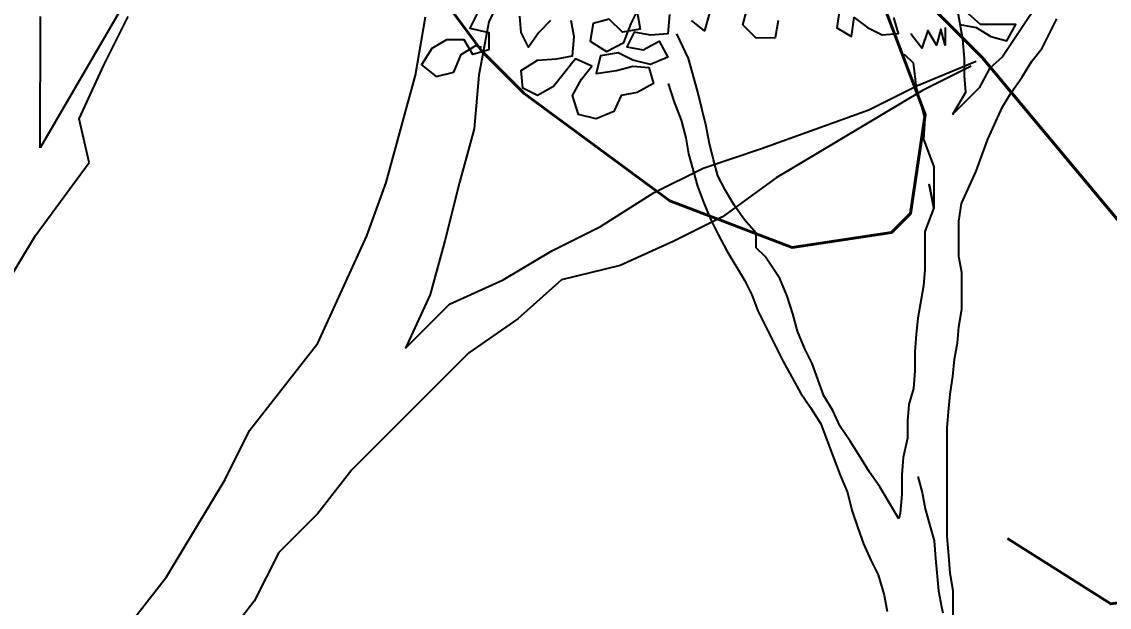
# Model space of a CAD drawing. Header units: millimetres. Extents: x 684983 to 685377, y 990360 to 990509.
# Drawn here: x 685054.969 to 685055.663, y 990447.243 to 990447.617 of the extents above; entities that cross this region are included whole.
import ezdxf

# ---------------------------------------------------------------- set-up
doc = ezdxf.new("R2010")
doc.units = ezdxf.units.MM
doc.layers.add('ANJILI', color=7, linetype='Continuous')
doc.layers.add('MAHAGONY', color=7, linetype='Continuous')
doc.layers.add('GRID LEVELS', color=7, linetype='Continuous', lineweight=13)
doc.styles.get("Standard").update_dxf_attribs({"font": 'RomanS'})

# ---------------------------------------------------------------- blocks, each defined once
blk = doc.blocks.new('seee')
at = {"color": 84}
for p, q in [((11643.303, -2956.762, 6505.241), (11638.36, -2965.283, 6505.241)), ((11660.128, -2957.227, 6505.241), (11659.004, -2959.469, 6505.241)), ((11638.36, -2965.283, 6505.241), (11638.366, -2959.226, 6505.241)), ((11641.28, -2961.472, 6505.241), (11642.404, -2959.229, 6505.241)), ((11655.637, -2961.933, 6505.241), (11656.088, -2959.242, 6505.241)), ((11659.004, -2959.469, 6505.241), (11658.553, -2961.936, 6505.241)), ((11678.743, -2962.403, 6505.241), (11681.436, -2961.284, 6505.241)), ((11640.156, -2963.938, 6505.241), (11641.28, -2961.472, 6505.241)), ((11681.212, -2961.508, 6505.241), (11678.967, -2962.628, 6505.241)), ((11654.286, -2966.868, 6505.241), (11655.637, -2961.933, 6505.241)), ((11658.553, -2961.936, 6505.241), (11658.327, -2964.404, 6505.241)), ((11678.967, -2962.628, 6505.241), (11672.233, -2966.66, 6505.241)), ((11676.499, -2963.523, 6505.241), (11678.743, -2962.403, 6505.241)), ((11671.562, -2965.313, 6505.241), (11676.499, -2963.523, 6505.241)), ((11640.603, -2965.958, 6505.241), (11640.156, -2963.938, 6505.241)), ((11658.327, -2964.404, 6505.241), (11657.651, -2966.871, 6505.241)), ((11668.869, -2966.208, 6505.241), (11671.562, -2965.313, 6505.241)), ((11638.132, -2969.321, 6505.241), (11640.603, -2965.958, 6505.241)), ((11666.624, -2967.328, 6505.241), (11668.869, -2966.208, 6505.241)), ((11672.233, -2966.66, 6505.241), (11669.764, -2968.452, 6505.241)), ((11653.387, -2969.334, 6505.241), (11654.286, -2966.868, 6505.241)), ((11657.651, -2966.871, 6505.241), (11656.976, -2969.562, 6505.241)), ((11664.155, -2968.896, 6505.241), (11666.624, -2967.328, 6505.241)), ((11669.764, -2968.452, 6505.241), (11667.52, -2969.572, 6505.241)), ((11636.784, -2971.563, 6505.241), (11638.132, -2969.321, 6505.241)), ((11651.139, -2974.268, 6505.241), (11653.387, -2969.334, 6505.241)), ((11661.911, -2970.015, 6505.241), (11664.155, -2968.896, 6505.241)), ((11656.976, -2969.562, 6505.241), (11656.301, -2972.029, 6505.241)), ((11667.52, -2969.572, 6505.241), (11665.051, -2970.691, 6505.241)), ((11659.666, -2971.359, 6505.241), (11661.911, -2970.015, 6505.241)), ((11665.051, -2970.691, 6505.241), (11662.358, -2971.362, 6505.241)), ((11657.198, -2972.479, 6505.241), (11659.666, -2971.359, 6505.241)), ((11662.358, -2971.362, 6505.241), (11660.338, -2973.155, 6505.241)), ((11656.301, -2972.029, 6505.241), (11655.177, -2974.496, 6505.241)), ((11655.177, -2974.496, 6505.241), (11657.198, -2972.479, 6505.241)), ((11660.338, -2973.155, 6505.241), (11658.093, -2974.723, 6505.241)), ((11647.995, -2978.303, 6505.241), (11651.139, -2974.268, 6505.241)), ((11658.093, -2974.723, 6505.241), (11652.704, -2980.102, 6505.241)), ((11646.871, -2980.545, 6505.241), (11647.995, -2978.303, 6505.241)), ((11652.704, -2980.102, 6505.241), (11651.132, -2982.12, 6505.241)), ((11644.175, -2985.03, 6505.241), (11646.871, -2980.545, 6505.241)), ((11651.132, -2982.12, 6505.241), (11649.335, -2983.913, 6505.241)), ((11649.335, -2983.913, 6505.241), (11648.212, -2986.155, 6505.241)), ((11642.602, -2987.047, 6505.241), (11644.175, -2985.03, 6505.241)), ((11648.212, -2986.155, 6505.241), (11646.639, -2988.173, 6505.241))]:
    blk.add_line(p, q, dxfattribs=at)
blk = doc.blocks.new('TREE30')
at = {"color": 15, "flags": 128}
for points in [[(0.14449, 1.70794), (0.13451, 1.68591), (0.12851, 1.6759), (0.12352, 1.66588), (0.11852, 1.65387), (0.11453, 1.64285), (0.10953, 1.63284), (0.10654, 1.62083), (0.10255, 1.60982), (0.09656, 1.58779), (0.09457, 1.57678), (0.09158, 1.56577), (0.07359, 1.53873), (0.06359, 1.52371), (0.05459, 1.51569), (0.0476, 1.50267), (0.0296, 1.48464), (0.0386, 1.49966), (0.03758, 1.51067), (0.03757, 1.52268), (0.03656, 1.53569), (0.03254, 1.55771)], [(0.02998, 1.07129), (0.0299, 1.15937), (0.02789, 1.17138), (0.02687, 1.18338), (0.02586, 1.19639), (0.02579, 1.27046), (0.02678, 1.28147), (0.02777, 1.29348), (0.02977, 1.30549), (0.03076, 1.3175), (0.03275, 1.32851), (0.03374, 1.33952), (0.03573, 1.35154), (0.03571, 1.37656), (0.03369, 1.38756), (0.03367, 1.41158), (0.03566, 1.4236), (0.04565, 1.44562), (0.05364, 1.46765), (0.06363, 1.48968), (0.06962, 1.49969), (0.07662, 1.50971), (0.08361, 1.52072), (0.09061, 1.52974), (0.1006, 1.54976)], [(-0.00718, 1.20837), (-0.01419, 1.22038), (-0.02021, 1.23038), (-0.02722, 1.24038), (-0.03324, 1.25039), (-0.04025, 1.26139), (-0.04727, 1.27139), (-0.05228, 1.2824), (-0.0583, 1.2924), (-0.06632, 1.31441), (-0.07134, 1.32441), (-0.07635, 1.33642), (-0.07937, 1.34843), (-0.08338, 1.36043), (-0.0884, 1.37244), (-0.09842, 1.38744), (-0.10443, 1.39344), (-0.10444, 1.40345), (-0.11245, 1.41245), (-0.11947, 1.42245), (-0.12548, 1.43246), (-0.1305, 1.44246), (-0.13351, 1.45347), (-0.13652, 1.46547), (-0.13853, 1.47648), (-0.14456, 1.5005), (-0.15059, 1.52251), (-0.15861, 1.53952)], [(-0.00346, 1.52565), (0.00255, 1.51965), (0.00456, 1.50263), (0.01059, 1.48162), (0.0096, 1.46761), (0.01662, 1.4486), (0.01665, 1.42058), (0.01363, 1.43659), (0.01665, 1.42058), (0.01066, 1.40456), (0.01068, 1.37854), (0.00969, 1.36752), (0.00571, 1.3455), (0.00472, 1.33449), (0.00373, 1.32248), (0.00374, 1.30947), (0.00275, 1.29746), (-0.00024, 1.28645), (-0.00123, 1.27544), (-0.00122, 1.26343), (-0.00421, 1.25041), (-0.0052, 1.2384), (-0.00519, 1.22539), (-0.00618, 1.21238), (-0.00718, 1.20837)], [(-0.16458, 1.50548), (-0.16057, 1.49348), (-0.15555, 1.48047), (-0.15254, 1.46846), (-0.15053, 1.45745), (-0.1445, 1.43544), (-0.14049, 1.42444), (-0.13547, 1.41243), (-0.13046, 1.40243), (-0.12444, 1.39142), (-0.11242, 1.37142), (-0.1074, 1.36141), (-0.10339, 1.35041), (-0.08634, 1.31639), (-0.07431, 1.29439), (-0.0673, 1.28438), (-0.06028, 1.27338), (-0.05225, 1.25137), (-0.04724, 1.23836), (-0.04222, 1.22636), (-0.03921, 1.21435), (-0.0352, 1.20234), (-0.03118, 1.19134), (-0.02617, 1.18033), (-0.02115, 1.17033), (-0.01714, 1.15632), (-0.01513, 1.14531)], [(0.00581, 1.23741), (0.00882, 1.2264), (0.01083, 1.2154), (0.01686, 1.19338), (0.01787, 1.18137), (0.01989, 1.15936), (0.0219, 1.14835), (0.02291, 1.14435)]]:
    blk.add_lwpolyline(points, dxfattribs=at)
at = {"color": 3, "flags": 128}
for points in [[(-0.08956, 1.54859), (-0.09155, 1.53658), (-0.10456, 1.53656), (-0.11358, 1.54556), (-0.11058, 1.55658)], [(-0.13361, 1.56356), (-0.13959, 1.54154), (-0.14861, 1.54853)], [(-0.18564, 1.5545), (-0.18363, 1.5425), (-0.19564, 1.54048), (-0.20466, 1.54948), (-0.21566, 1.54647), (-0.21765, 1.53446), (-0.20664, 1.52746), (-0.19463, 1.53348), (-0.18964, 1.54649), (-0.18465, 1.55651)], [(-0.16362, 1.55252), (-0.16461, 1.53951), (-0.17662, 1.5385), (-0.18763, 1.54049), (-0.19263, 1.53048), (-0.18162, 1.52849), (-0.17061, 1.5345), (-0.1646, 1.5235), (-0.1766, 1.51848), (-0.18862, 1.52147), (-0.19863, 1.52647), (-0.21064, 1.52446), (-0.21363, 1.51244), (-0.19962, 1.51446), (-0.18861, 1.51747), (-0.1776, 1.51648), (-0.17459, 1.50547), (-0.18559, 1.49946), (-0.1966, 1.49745), (-0.2016, 1.48643), (-0.2136, 1.48142), (-0.22561, 1.48441), (-0.22963, 1.49742), (-0.22364, 1.50843), (-0.21664, 1.51745), (-0.22765, 1.52244), (-0.23465, 1.51343), (-0.24265, 1.50341), (-0.25365, 1.49739), (-0.26366, 1.50239), (-0.26468, 1.5144), (-0.25367, 1.52141), (-0.24066, 1.52243), (-0.22965, 1.52444), (-0.22867, 1.53745), (-0.23068, 1.54846)], [(-0.24469, 1.54845), (-0.25269, 1.54043), (-0.25969, 1.53042), (-0.2647, 1.54042), (-0.26571, 1.55143)], [(-0.29474, 1.5534), (-0.29973, 1.54339), (-0.28672, 1.5404), (-0.28671, 1.52839), (-0.29771, 1.52538), (-0.30373, 1.53538), (-0.31574, 1.53537), (-0.32574, 1.52936), (-0.33274, 1.51834), (-0.32272, 1.51034), (-0.31071, 1.51336), (-0.30572, 1.52537), (-0.29572, 1.53138), (-0.29171, 1.53039)], [(0.03455, 1.5457), (0.04556, 1.54371), (0.05557, 1.53771), (0.06659, 1.53472), (0.07258, 1.54573), (0.04856, 1.54571), (0.03855, 1.55471)], [(-0.04753, 1.55563), (-0.04952, 1.54362), (-0.03951, 1.53762), (-0.03752, 1.55064), (-0.0285, 1.54364), (-0.01849, 1.53864), (-0.00748, 1.53966), (-0.01049, 1.55066)], [(0.02454, 1.54369), (0.02455, 1.53168), (0.02154, 1.54268), (0.01855, 1.53167), (0.01253, 1.54168), (0.00854, 1.52966), (0.00153, 1.53866), (0.00153, 1.53966)]]:
    blk.add_lwpolyline(points, dxfattribs=at)

msp = doc.modelspace()

# ---------------------------------------------------------------- block references
at = {"layer": 'ANJILI', "xscale": 0.01386104931414437, "yscale": 0.01386104931414437, "zscale": 0.01386104931414437}
msp.add_blockref('seee', (684893.66059, 990488.63833, 98.652), dxfattribs=at)
at = {"layer": 'MAHAGONY', "color": 7, "xscale": 0.9355958136093464, "yscale": 0.9355958136093464, "zscale": 0.9355958136093464}
msp.add_blockref('TREE30', (685055.535, 990446.169, 98.419), dxfattribs=at)

# ---------------------------------------------------------------- texts
at = {"layer": 'GRID LEVELS', "width": 0.5}
msp.add_text('98.631', height=0.8, rotation=45, dxfattribs=at).set_placement((685055.62998, 990447.15777, 98.6307))

doc.saveas('drawing.dxf')
